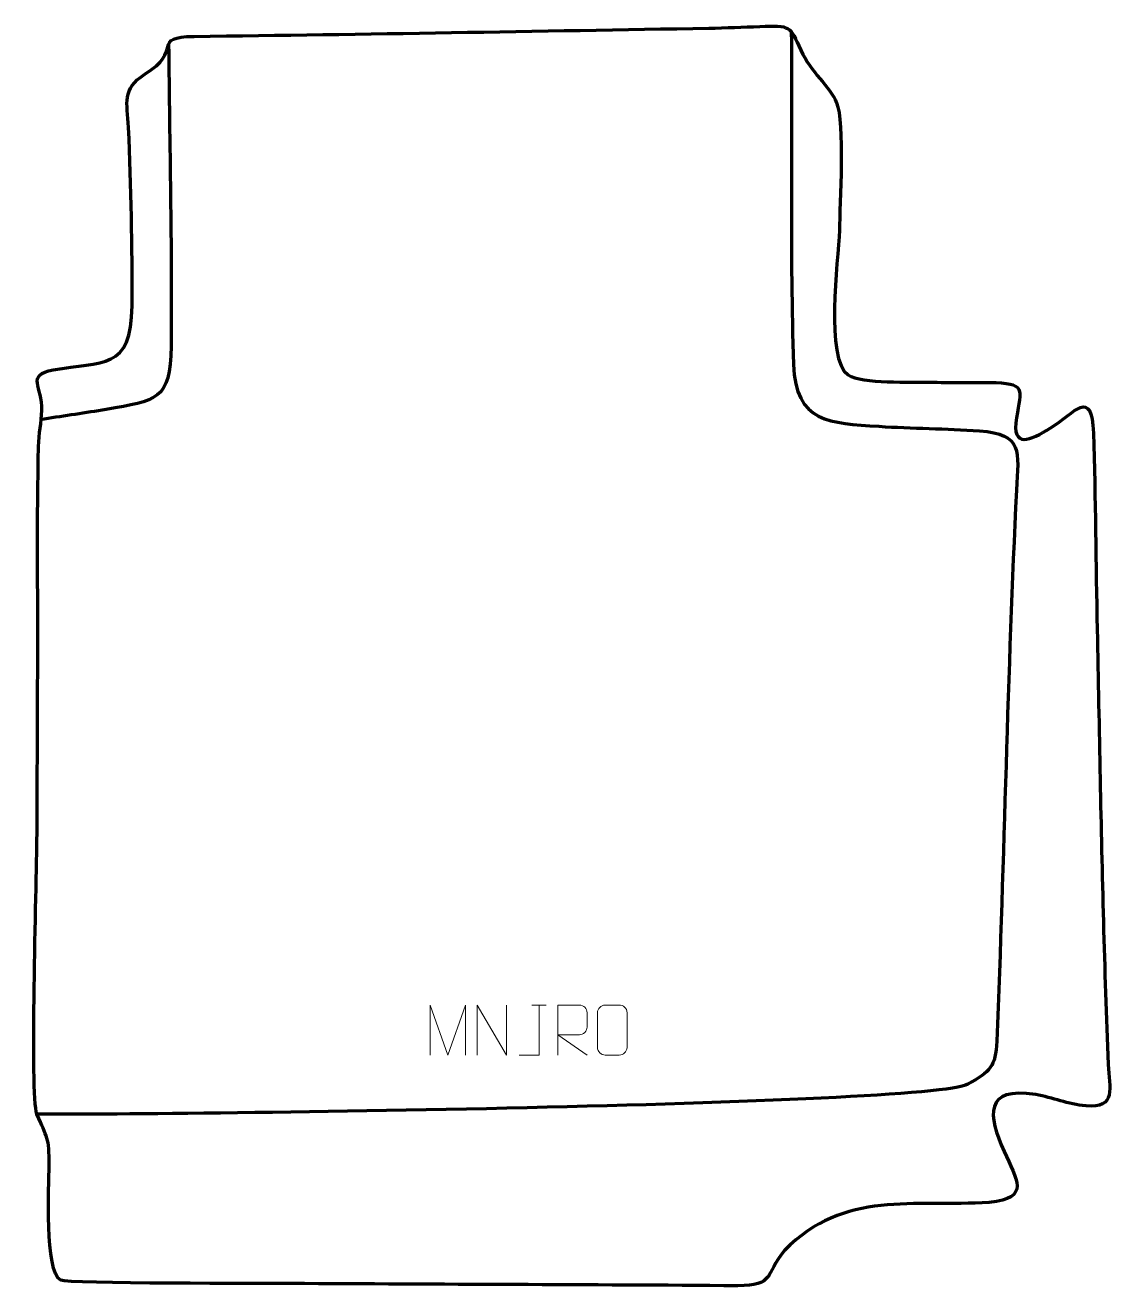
# Model space of a CAD drawing. Header units: millimetres. Extents: x -770 to -224, y 100 to 730.
import ezdxf

# ---------------------------------------------------------------- set-up
doc = ezdxf.new("R2010")
doc.units = ezdxf.units.MM
doc.header["$MEASUREMENT"] = 0
doc.layers.add('layer 2', color=7, linetype='Continuous')
doc.layers.add('layer 3', color=7, linetype='Continuous')

msp = doc.modelspace()

# ---------------------------------------------------------------- linework, layer by layer
at = {"layer": 'layer 2', "color": 140, "lineweight": 158}
for points, knots in [([(-386.5655, 726.6722), (-386.1636, 671.2711), (-387.246, 615.6054), (-385.4632, 560.2546), (-385.4632, 560.2546), (-384.4776, 531.165), (-367.2426, 530.9174), (-342.8399, 529.3583), (-342.8399, 529.3583), (-326.0399, 528.285), (-309.2564, 528.3334), (-292.4686, 527.1063), (-292.4686, 527.1063), (-270.4494, 525.29), (-273.0015, 517.1131), (-273.9907, 497.4372), (-273.9907, 497.4372), (-278.6008, 405.7271), (-279.9978, 313.709), (-283.8542, 221.9001), (-283.8542, 221.9001), (-284.3979, 208.9562), (-287.219, 206.7839), (-298.334, 200.3134), (-298.334, 200.3134), (-316.6373, 189.6581), (-712.5097, 184.6125), (-763.7043, 185.4437)], [0, 0, 0, 0, 0.125, 0.125, 0.125, 0.125, 0.25, 0.25, 0.25, 0.25, 0.375, 0.375, 0.375, 0.375, 0.5, 0.5, 0.5, 0.5, 0.625, 0.625, 0.625, 0.625, 0.75, 0.75, 0.75, 0.75, 1, 1, 1, 1]), ([(-697.8565, 720.4119), (-697.479, 670.0765), (-696.1533, 619.7686), (-696.6623, 569.4269), (-696.6623, 569.4269), (-696.9497, 542.1668), (-703.8947, 542.2667), (-729.0981, 537.8261), (-729.0981, 537.8261), (-739.3981, 536.0113), (-749.7618, 534.6396), (-760.0882, 532.9955), (-760.0882, 532.9955), (-760.0882, 532.9955), (-761.5933, 532.7559), (-761.5933, 532.7559)], [0, 0, 0, 0, 0.2, 0.2, 0.2, 0.2, 0.4, 0.4, 0.4, 0.4, 0.6, 0.6, 0.6, 0.6, 1, 1, 1, 1])]:
    msp.add_open_spline(points, degree=3, knots=knots, dxfattribs=at)
at = {"layer": 'layer 3', "color": 242, "lineweight": 158}
msp.add_open_spline([(-233.642, 427.7753), (-234.3479, 460.4934), (-234.4664, 493.2954), (-235.4361, 525.9919), (-235.4361, 525.9919), (-236.5726, 549.0007), (-244.3804, 536.3816), (-257.0911, 528.3841), (-257.0911, 528.3841), (-266.9191, 522.2004), (-276.5895, 517.9642), (-273.9723, 533.631), (-273.9723, 533.631), (-271.5414, 548.1828), (-269.0266, 551.0875), (-287.384, 551.2663), (-287.384, 551.2663), (-297.3229, 551.3631), (-307.3678, 551.1834), (-317.2883, 551.4777), (-317.2883, 551.4777), (-326.1652, 551.6379), (-351.5148, 550.5852), (-358.0689, 555.0371), (-358.0689, 555.0371), (-369.8423, 563.0341), (-363.1111, 611.8528), (-362.4944, 627.4033), (-362.4944, 627.4033), (-362.3223, 640.2792), (-359.8907, 681.5854), (-363.893, 691.2007), (-363.893, 691.2007), (-367.4164, 699.6651), (-376.737, 706.2006), (-381.7745, 717.4194), (-381.7745, 717.4194), (-387.4024, 729.953), (-386.9284, 729.7837), (-402.259, 729.3149), (-402.259, 729.3149), (-410.7674, 729.0548), (-419.2577, 728.6637), (-427.7723, 728.4603), (-427.7723, 728.4603), (-513.5404, 727.075), (-599.3198, 725.3792), (-685.0921, 724.39), (-685.0921, 724.39), (-707.0955, 724.1362), (-689.9944, 717.1082), (-709.8226, 705.4272), (-709.8226, 705.4272), (-721.4851, 697.6151), (-718.489, 691.7807), (-717.913, 678.7404), (-717.913, 678.7404), (-716.6024, 649.0658), (-716.0338, 619.2855), (-716.0888, 589.5825), (-716.0888, 589.5825), (-716.6496, 556.9777), (-730.7583, 562.2008), (-755.5825, 557.5592), (-755.5825, 557.5592), (-769.5675, 554.9443), (-760.7898, 549.2835), (-761.2562, 537.2662), (-761.2562, 537.2662), (-761.4875, 531.3095), (-762.7033, 525.7981), (-762.8773, 519.268), (-762.8773, 519.268), (-763.8323, 483.4327), (-763.1486, 446.8621), (-763.3025, 410.9192), (-763.3025, 410.9192), (-763.4244, 382.4729), (-763.5462, 354.0267), (-763.6681, 325.5805), (-763.6681, 325.5805), (-763.7879, 297.5445), (-767.3338, 195.4456), (-763.7043, 185.4437), (-763.7043, 185.4437), (-758.7235, 173.1467), (-757.4464, 174.4201), (-757.6137, 159.5006), (-757.6137, 159.5006), (-757.7675, 149.8847), (-759.8365, 106.6639), (-751.8227, 102.3088), (-751.8227, 102.3088), (-748.4814, 100.493), (-647.9198, 100.7597), (-636.9109, 100.6753), (-636.9109, 100.6753), (-562.3459, 100.2053), (-487.8015, 100.1353), (-413.2309, 99.5491), (-413.2309, 99.5491), (-395.1571, 99.7316), (-399.8208, 104.7702), (-389.9582, 117.2091), (-389.9582, 117.2091), (-360.1792, 147.6267), (-325.457, 138.7694), (-287.6247, 141.2557), (-287.6247, 141.2557), (-266.6507, 143.2147), (-273.9358, 152.7624), (-280.1391, 166.7147), (-280.1391, 166.7147), (-288.1526, 184.7388), (-290.4544, 199.3081), (-264.3759, 195.1301), (-264.3759, 195.1301), (-255.6774, 193.7365), (-248.4222, 190.252), (-239.189, 189.4846), (-239.189, 189.4846), (-223.8291, 188.2081), (-227.5916, 198.4207), (-228.0871, 210.2521), (-228.0871, 210.2521), (-230.0902, 258.0796), (-231.2165, 305.1534), (-232.163, 353.0018), (-232.163, 353.0018), (-232.656, 377.9263), (-233.1487, 402.8508), (-233.642, 427.7753)], degree=3, knots=[0, 0, 0, 0, 0.02941176, 0.02941176, 0.02941176, 0.02941176, 0.05882353, 0.05882353, 0.05882353, 0.05882353, 0.08823529, 0.08823529, 0.08823529, 0.08823529, 0.11764706, 0.11764706, 0.11764706, 0.11764706, 0.14705882, 0.14705882, 0.14705882, 0.14705882, 0.17647059, 0.17647059, 0.17647059, 0.17647059, 0.20588235, 0.20588235, 0.20588235, 0.20588235, 0.23529412, 0.23529412, 0.23529412, 0.23529412, 0.26470588, 0.26470588, 0.26470588, 0.26470588, 0.29411765, 0.29411765, 0.29411765, 0.29411765, 0.32352941, 0.32352941, 0.32352941, 0.32352941, 0.35294118, 0.35294118, 0.35294118, 0.35294118, 0.38235294, 0.38235294, 0.38235294, 0.38235294, 0.41176471, 0.41176471, 0.41176471, 0.41176471, 0.44117647, 0.44117647, 0.44117647, 0.44117647, 0.47058824, 0.47058824, 0.47058824, 0.47058824, 0.5, 0.5, 0.5, 0.5, 0.52941176, 0.52941176, 0.52941176, 0.52941176, 0.55882353, 0.55882353, 0.55882353, 0.55882353, 0.58823529, 0.58823529, 0.58823529, 0.58823529, 0.61764706, 0.61764706, 0.61764706, 0.61764706, 0.64705882, 0.64705882, 0.64705882, 0.64705882, 0.67647059, 0.67647059, 0.67647059, 0.67647059, 0.70588235, 0.70588235, 0.70588235, 0.70588235, 0.73529412, 0.73529412, 0.73529412, 0.73529412, 0.76470588, 0.76470588, 0.76470588, 0.76470588, 0.79411765, 0.79411765, 0.79411765, 0.79411765, 0.82352941, 0.82352941, 0.82352941, 0.82352941, 0.85294118, 0.85294118, 0.85294118, 0.85294118, 0.88235294, 0.88235294, 0.88235294, 0.88235294, 0.91176471, 0.91176471, 0.91176471, 0.91176471, 0.94117647, 0.94117647, 0.94117647, 0.94117647, 1, 1, 1, 1], dxfattribs=at)
at = {"layer": 'layer 3', "color": 250, "lineweight": 9}
for points, knots in [([(-567.1268, 214.9487), (-567.1268, 214.9487), (-567.1268, 239.9066), (-567.1268, 239.9066), (-567.1268, 239.9066), (-567.1268, 239.9066), (-558.2017, 214.9487), (-558.2017, 214.9487), (-558.2017, 214.9487), (-558.2017, 214.9487), (-549.4418, 239.9061), (-549.4418, 239.9061), (-549.4418, 239.9061), (-549.4418, 239.9061), (-549.4418, 214.9487), (-549.4418, 214.9487)], [0, 0, 0, 0, 0.2, 0.2, 0.2, 0.2, 0.4, 0.4, 0.4, 0.4, 0.6, 0.6, 0.6, 0.6, 1, 1, 1, 1]), ([(-543.6324, 214.9523), (-543.6324, 214.9523), (-543.6324, 239.9058), (-543.6324, 239.9058), (-543.6324, 239.9058), (-543.6324, 239.9058), (-528.9776, 214.9523), (-528.9776, 214.9523), (-528.9776, 214.9523), (-528.9776, 214.9523), (-528.9776, 239.9058), (-528.9776, 239.9058)], [0, 0, 0, 0, 0.25, 0.25, 0.25, 0.25, 0.5, 0.5, 0.5, 0.5, 1, 1, 1, 1]), ([(-522.6379, 214.9486), (-522.6379, 214.9486), (-512.6159, 214.9486), (-512.6159, 214.9486), (-512.6159, 214.9486), (-512.6159, 214.9486), (-512.6159, 239.9022), (-512.6159, 239.9022)], [0, 0, 0, 0, 0.33333333, 0.33333333, 0.33333333, 0.33333333, 1, 1, 1, 1]), ([(-503.3408, 214.9523), (-503.3408, 214.9523), (-503.3408, 239.9058), (-503.3408, 239.9058), (-503.3408, 239.9058), (-499.746, 239.9058), (-496.1505, 239.9058), (-492.5553, 239.9058), (-492.5553, 239.9058), (-490.23, 239.8681), (-488.6727, 238.3781), (-488.6768, 236.0117), (-488.6768, 236.0117), (-488.6772, 233.9762), (-488.6772, 230.9168), (-488.6768, 228.8808), (-488.6768, 228.8808), (-488.6833, 227.0053), (-490.4956, 225.0635), (-492.5051, 225.0444), (-492.5051, 225.0444), (-492.5051, 225.0444), (-503.3408, 225.0444), (-503.3408, 225.0444), (-503.3408, 225.0444), (-503.3408, 225.0444), (-488.6861, 214.9523), (-488.6861, 214.9523)], [0, 0, 0, 0, 0.125, 0.125, 0.125, 0.125, 0.25, 0.25, 0.25, 0.25, 0.375, 0.375, 0.375, 0.375, 0.5, 0.5, 0.5, 0.5, 0.625, 0.625, 0.625, 0.625, 0.75, 0.75, 0.75, 0.75, 1, 1, 1, 1]), ([(-479.6014, 239.9016), (-477.2757, 239.9016), (-474.9496, 239.9016), (-472.6235, 239.9016), (-472.6235, 239.9016), (-470.6769, 239.9372), (-468.6855, 238.4456), (-468.6588, 236.008), (-468.6588, 236.008), (-468.6592, 230.2611), (-468.6592, 224.5138), (-468.6588, 218.7661), (-468.6588, 218.7661), (-468.7986, 216.4427), (-470.4758, 214.9631), (-472.6235, 214.9523), (-472.6235, 214.9523), (-474.9554, 214.9527), (-477.2873, 214.9527), (-479.6188, 214.9523), (-479.6188, 214.9523), (-481.5438, 214.8469), (-483.5159, 216.7314), (-483.5047, 218.7487), (-483.5047, 218.7487), (-483.5044, 224.5188), (-483.5044, 230.2885), (-483.5047, 236.0578), (-483.5047, 236.0578), (-483.5005, 238.1959), (-481.7538, 239.9151), (-479.6014, 239.9016)], [0, 0, 0, 0, 0.11111111, 0.11111111, 0.11111111, 0.11111111, 0.22222222, 0.22222222, 0.22222222, 0.22222222, 0.33333333, 0.33333333, 0.33333333, 0.33333333, 0.44444444, 0.44444444, 0.44444444, 0.44444444, 0.55555556, 0.55555556, 0.55555556, 0.55555556, 0.66666667, 0.66666667, 0.66666667, 0.66666667, 0.77777778, 0.77777778, 0.77777778, 0.77777778, 1, 1, 1, 1])]:
    msp.add_open_spline(points, degree=3, knots=knots, dxfattribs=at)
msp.add_open_spline([(-516.2, 239.9022), (-516.2, 239.9022), (-509.0318, 239.9022), (-509.0318, 239.9022)], degree=3, dxfattribs=at)

doc.saveas('drawing.dxf')
